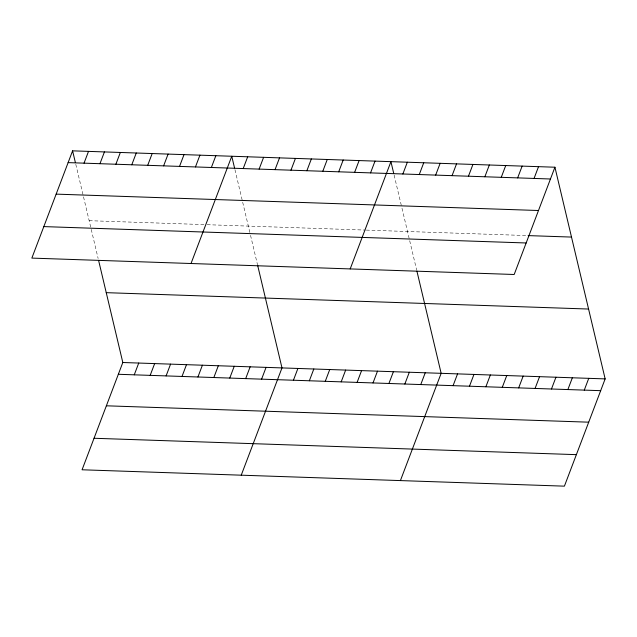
<?xml version="1.0" encoding="UTF-8"?>
<svg xmlns="http://www.w3.org/2000/svg" width="637" height="637" viewBox="0 0 637 637"><rect width="100%" height="100%" fill="white"/><g stroke="black" fill="none" stroke-linecap="round" stroke-linejoin="round"><path stroke-width="0.48" stroke-dasharray="3.19 2.39" d="M89.172 220.689L206.205 224.67M207.144 224.702L365.375 230.076M366.315 230.108L527.125 235.571M394.12 175.087L401.557 206.428M401.987 208.219L409.48 239.807M409.695 240.73L416.702 270.255M234.957 169.681L250.309 234.4M250.532 235.324L257.316 263.925M75.787 164.274L98.146 258.518"/><path stroke-width="0.96" d="M72.594 150.842L31.85 258.104L514.186 274.491L554.931 167.22L72.594 150.842L75.357 162.483M84.036 163.16L88.511 151.383M99.953 163.701L104.428 151.925M115.87 164.242L120.345 152.466M131.787 164.784L136.262 153.007M147.704 165.317L152.179 153.541M163.621 165.859L168.096 154.082M179.538 166.4L184.013 154.624M195.455 166.942L199.93 155.165M98.584 260.366L122.814 362.509L82.069 469.78L564.406 486.158L605.15 378.896L554.931 167.22M211.373 167.483L215.847 155.707M134.264 374.827L138.731 363.05M191.02 263.511L231.764 156.248L234.527 167.889M150.181 375.368L154.648 363.592M243.207 168.566L247.682 156.79M166.098 375.91L170.565 364.133M259.124 169.108L263.599 157.331M182.015 376.451L186.482 364.675M275.041 169.649L279.516 157.872M197.932 376.993L202.399 365.216M290.958 170.19L295.433 158.414M213.849 377.534L218.316 365.757M306.875 170.724L311.35 158.947M229.766 378.067L234.233 366.291M322.792 171.265L327.267 159.489M245.683 378.609L250.15 366.832M338.709 171.807L343.184 160.03M261.6 379.15L266.067 367.374M354.626 172.348L359.101 160.572M241.24 475.186L281.984 367.915L257.531 264.849M370.543 172.89L375.018 161.113M293.434 380.233L297.901 368.457M350.191 268.918L390.935 161.655L393.698 173.296M309.351 380.775L313.818 368.998M402.863 173.989L407.338 162.212M325.268 381.316L329.735 369.54M419.265 174.546L423.732 162.769M341.185 381.858L345.652 370.081M435.66 175.103L440.135 163.327M357.102 382.399L361.569 370.623M373.011 382.941L377.486 371.156M452.063 175.661L456.53 163.884M388.928 383.474L393.403 371.697M468.458 176.218L472.933 164.442M404.845 384.015L409.32 372.239M484.861 176.775L489.335 164.999M420.762 384.557L425.237 372.78M501.255 177.333L505.73 165.556M400.41 480.593L441.154 373.322L416.924 271.179M517.658 177.89L522.133 166.114M453.082 385.656L457.557 373.879M534.061 178.44L538.528 166.663M469.485 386.213L473.952 374.437M485.88 386.77L490.355 374.994M502.282 387.328L506.757 375.551M518.677 387.885L523.152 376.109M535.08 388.443L539.555 376.666M551.475 389L555.95 377.223M567.878 389.557L572.352 377.781M584.28 390.115L588.747 378.338M68.119 162.618L550.456 178.997M56.152 194.126L538.488 210.513M528.089 235.602L571.5 237.075M43.818 226.597L526.154 242.976M106.244 292.662L588.58 309.041M122.814 362.509L605.15 378.896M118.347 374.285L600.675 390.672M106.371 405.801L588.707 422.18M94.037 438.264L576.374 454.651"/></g></svg>
